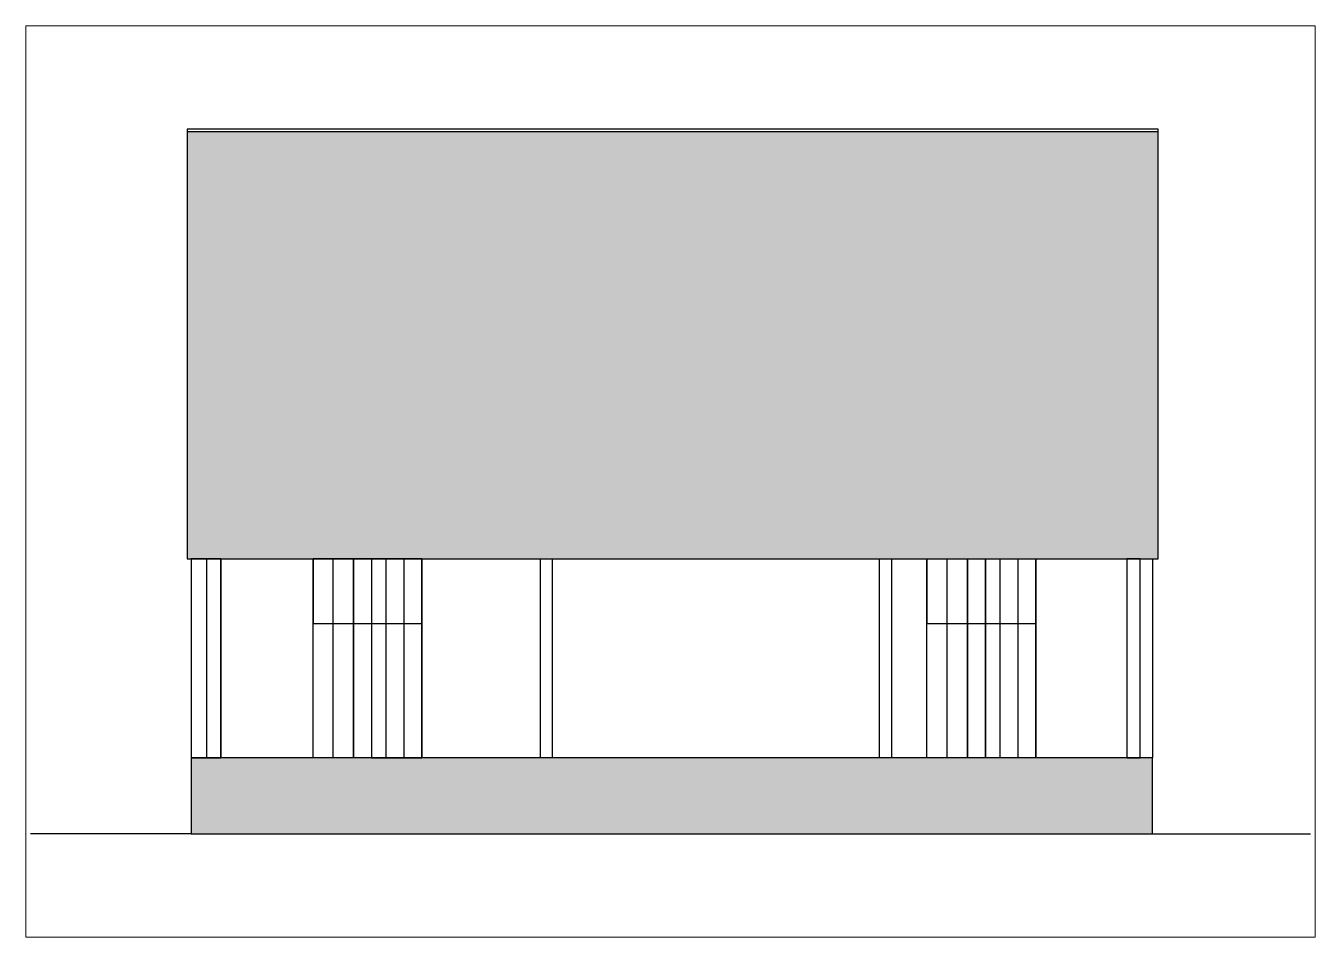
# Paper-space layout 'Layout2' of a CAD drawing. Header units: millimetres. Extents: x 30 to 267, y 21 to 189.
# The model-space entities are those that its viewports show. They can reach past a viewport. Long polylines and large blocks are cut down to what shows.
import ezdxf

# ---------------------------------------------------------------- set-up
doc = ezdxf.new("R2010")
doc.units = ezdxf.units.MM
doc.layers.get('0').update_dxf_attribs({"color": 250, "lineweight": 25})
for name, color, linetype, lineweight in [('A-ALV-___-___-EXI', 250, 'Continuous', 25), ('A-BAS-___-___-EXI', 250, 'Continuous', 25), ('A-COB-___-___-EXI', 250, 'Continuous', 25), ('A-PIL-___-___-EXI', 250, 'Continuous', 25), ('A-POR-___-___-EXI', 250, 'Continuous', 25)]:
    doc.layers.add(name, color=color, linetype=linetype, lineweight=lineweight)

msp = doc.modelspace()

# ---------------------------------------------------------------- hatches: boundary and pattern name
at = {"layer": 'A-BAS-___-___-EXI', "true_color": 0xcb9898}
msp.add_hatch(color=253, dxfattribs=at).paths.add_polyline_path([(50321, -431), (50321, 249), (41710, 249), (41710, -431)])
at = {"layer": 'A-COB-___-___-EXI'}
h = msp.add_hatch(dxfattribs=at)
h.set_pattern_fill('FP_1', color=256, style=0, pattern_type=2)
h.set_pattern_definition([(287.949, (58349.903, 1656.045), (260.6567, -667.43563), [8.654, -856.763]), (0, (58335.24, 1647.81), (0, 137.216), [17.335, -249.364]), (276.866, (58343.236, 1725.339), (266.66792753, -2195.04431463), [78.087, -15539.311]), (0, (58131.21, 1658.1), (0, 137.216), [46.672, -220.027]), (0, (58131.21, 1647.81), (0, 137.216), [45.339, -221.361]), (300.246, (58327.234, 1661.533), (257.568426, -395.99245), [15.884, -1572.508]), (321.329, (58315.232, 1671.138), (521.318839, -401.97644), [15.372, -3059.007]), (334.75, (58299.23, 1678.685), (2920.3704406, -1365.9016095), [17.692, -3520.777]), (349.708, (58276.561, 1682.802), (793.0906476, -135.9427307), [23.04, -4585.003]), (355.796, (58264.559, 1692.407), (258.897555, 0.572324), [18.719, -1853.216]), (349.267, (58283.228, 1691.035), (2927.2370414, -547.6322004), [25.788, -5131.742]), (337.628, (58308.565, 1686.232), (1034.078536, -398.181716), [21.631, -1420.408]), (323.19, (58328.567, 1677.999), (2389.6227913, -1775.8428326), [18.321, -3645.921]), (83.134, (58176.548, 1647.812), (1600.35614037, 13310.35285604), [78.087, -15539.311]), (82.365, (58185.883, 1588.123), (266.9485995, 2060.0116114), [60.223, -3954.633]), (277.635, (58335.235, 1647.812), (266.472655, -1919.2509416), [60.223, -3954.633]), (0, (58253.89, 1682.8), (0, 137.216), [22.669, -244.03]), (12.223, (58228.555, 1677.313), (1873.9520608, 413.1719714), [25.924, -5158.912]), (24.846, (58215.22, 1671.138), (282.759976, 144.650047), [14.695, -2924.348]), (35.765, (58201.885, 1661.533), (557.827172, 429.24308), [16.434, -1626.98]), (59.754, (58193.884, 1647.812), (542.526336, 976.172817), [15.884, -1572.508]), (0, (58176.55, 1647.81), (0, 137.216), [17.335, -249.364]), (72.051, (58176.55, 1647.81), (6.03913, 155.86256), [8.654, -856.763]), (58.726, (58179.215, 1656.045), (1072.815927, 1793.721228), [12.843, -2555.866]), (36.81, (58185.883, 1667.022), (544.0683907, 419.637254), [18.321, -3645.921]), (22.372, (58200.55, 1678), (299.420363, 150.684642), [21.631, -1420.408]), (10.733, (58220.554, 1686.232), (2140.064585, 412.8674682), [25.788, -5131.742]), (4.204, (58245.89, 1691.035), (1608.000745, 137.799803), [18.719, -1853.216]), (301.274, (58343.236, 1667.022), (260.68136, -401.740207), [12.843, -2555.866]), (0, (58351.24, 1658.1), (0, 137.216), [46.672, -220.027]), (0, (58352.57, 1647.81), (0, 137.216), [45.339, -221.361])])
h.paths.add_polyline_path([(41673, 2031), (50373, 2031), (50373, 5854), (41673, 5854)])

# ---------------------------------------------------------------- linework, layer by layer
at = {"layer": 'A-ALV-___-___-EXI'}
msp.add_lwpolyline([(50321, 249), (50210, 249), (50210, 2031), (50321, 2031), (50321, 249), (41710, 249), (41976, 249), (41976, 2031), (41710, 2031), (41710, 249), (41710, -431), (40270, -431)], dxfattribs=at)
at = {"layer": 'A-BAS-___-___-EXI'}
msp.add_lwpolyline([(50321, -431), (50321, 249), (41710, 249), (41710, -431), (50321, -431), (51736, -431)], dxfattribs=at)
at = {"layer": 'A-COB-___-___-EXI'}
msp.add_line((50373, 5854), (41673, 5854), dxfattribs=at)
msp.add_lwpolyline([(41673, 2031), (50373, 2031), (50373, 5878), (41673, 5878)], close=True, dxfattribs=at)
at = {"layer": 'A-PIL-___-___-EXI'}
for points in [[(41976, 2031), (41976, 249), (41851, 249), (41851, 2031)], [(44840, 249), (44840, 2031), (44943, 2031), (44943, 249)], [(47875, 249), (47875, 2031), (47983, 2031), (47983, 249)], [(50090, 2031), (50090, 249), (50210, 249), (50210, 2031)]]:
    msp.add_lwpolyline(points, close=True, dxfattribs=at)
at = {"layer": 'A-POR-___-___-EXI'}
for p, q in [((48481, 249), (48481, 2031)), ((48957, 249), (48957, 2031)), ((49117, 249), (49117, 2031))]:
    msp.add_line(p, q, dxfattribs=at)
for points in [[(43775, 1451), (43775, 2031), (42801, 2031), (42801, 1451)], [(42801, 249), (42801, 2031), (43775, 2031), (43775, 249)], [(43164, 2031), (43164, 249), (42981, 249), (42981, 2031)], [(43324, 2031), (43324, 249), (43164, 249), (43164, 2031)], [(43775, 249), (43775, 2031), (43324, 2031), (43324, 249)], [(43775, 2031), (43775, 249), (43457, 249), (43457, 2031)], [(43775, 2031), (43775, 249), (43617, 249), (43617, 2031)], [(48664, 2031), (48664, 249)], [(48824, 2031), (48824, 249)]]:
    msp.add_lwpolyline(points, close=True, dxfattribs=at)
msp.add_lwpolyline([(48301, 249), (48301, 2031), (48301, 1451), (49275, 1451), (49275, 2031), (49275, 249), (49275, 2031), (49275, 249), (49275, 2031)], dxfattribs=at)

psp = doc.layouts.new('Layout2')

# ---------------------------------------------------------------- viewports
at = {"layer": '0'}
psp.add_viewport(center=(148.5, 104.94), size=(237.6, 167.9109), view_center_point=(46003.35, 2723.49), view_height=8162.7523, dxfattribs=at)

doc.saveas('drawing.dxf')
